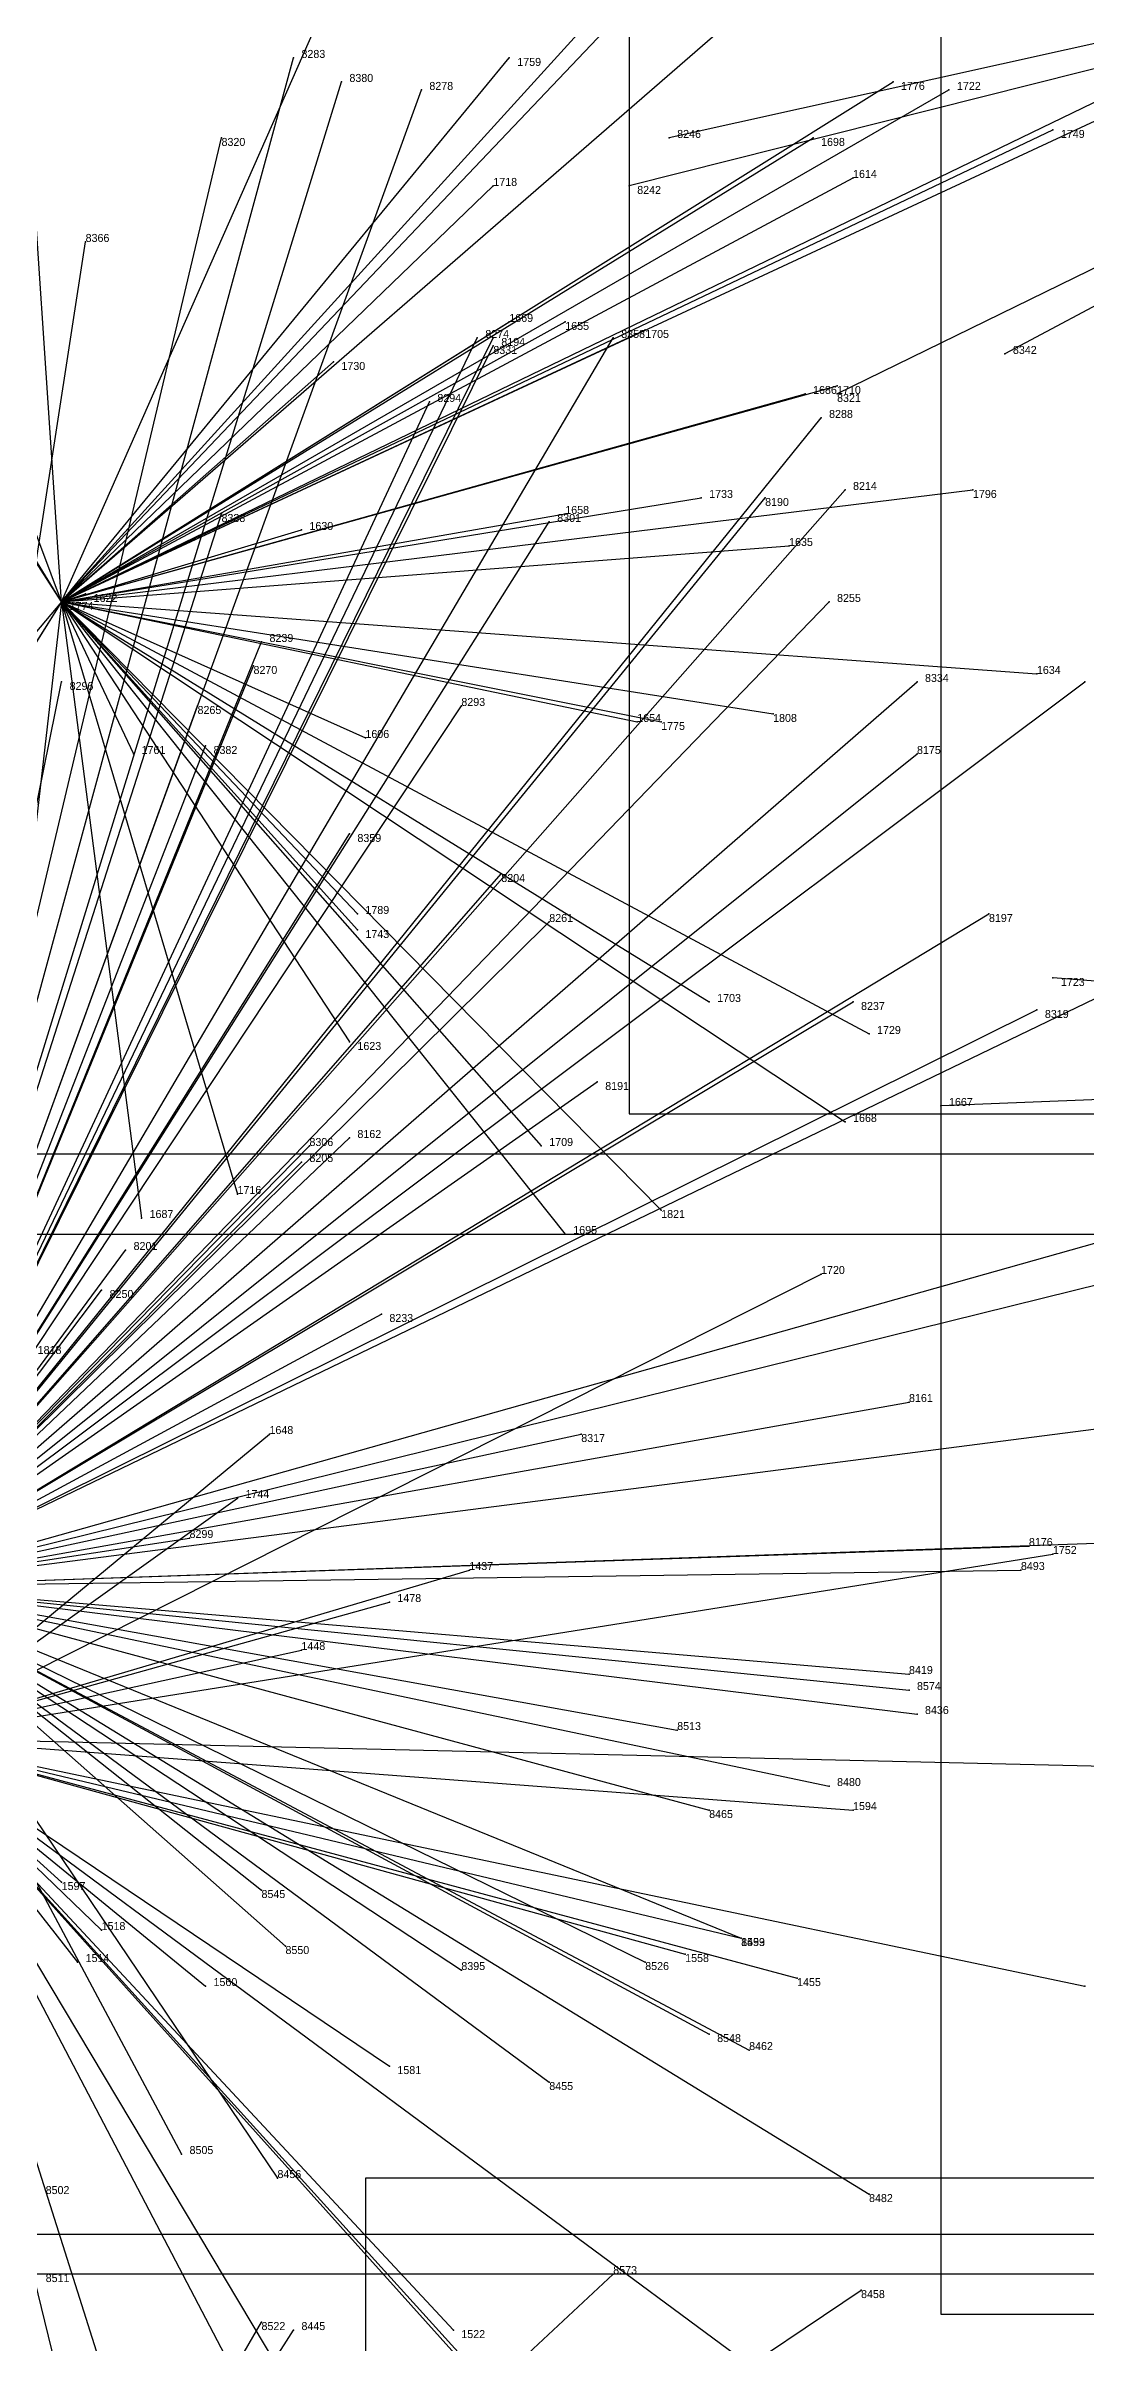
# Model space of a CAD drawing. Extents: x -0.07 to 1.1, y -0.07 to 1.1.
# Drawn here: x 0.114 to 0.244, y 0.4075 to 0.6945 of the extents above; entities that cross this region are included whole.
import ezdxf

# ---------------------------------------------------------------- set-up
doc = ezdxf.new("R2010")
doc.units = 0
for name, color, linetype in [('Clients', 3, 'CONTINUOUS'), ('Facilities', 3, 'CONTINUOUS'), ('Facilities_lines', 3, 'CONTINUOUS'), ('Min_max_boxes', 1, 'CONTINUOUS'), ('Normals', 1, 'CONTINUOUS'), ('Source_points', 5, 'CONTINUOUS'), ('Text', 3, 'CONTINUOUS')]:
    doc.layers.add(name, color=color, linetype=linetype)

msp = doc.modelspace()

# ---------------------------------------------------------------- linework, layer by layer
at = {"layer": 'Clients', "color": 5}
for p in [(0.145, 0.693, 1), (0.172, 0.693), (0.151, 0.69, 1), (0.161, 0.689, 1), (0.22, 0.69), (0.227, 0.689), (0.24, 0.684), (0.136, 0.683, 1), (0.192, 0.683, 1), (0.21, 0.683), (0.215, 0.678), (0.17, 0.677), (0.187, 0.677, 1), (0.119, 0.67, 1), (0.168, 0.658, 1), (0.17, 0.658, 1), (0.172, 0.66), (0.179, 0.66), (0.185, 0.658, 1), (0.189, 0.659), (0.15, 0.655), (0.17, 0.657, 1), (0.234, 0.656, 1), (0.213, 0.652), (0.162, 0.65, 1), (0.209, 0.651), (0.213, 0.651, 1), (0.211, 0.648, 1), (0.196, 0.638), (0.204, 0.638, 1), (0.214, 0.639, 1), (0.23, 0.639), (0.136, 0.636, 1), (0.177, 0.635, 1), (0.179, 0.636), (0.146, 0.634), (0.207, 0.632), (0.119, 0.626), (0.212, 0.625, 1), (0.141, 0.62, 1), (0.116, 0.615, 1), (0.14, 0.617, 1), (0.223, 0.615, 1), (0.238, 0.616), (0.244, 0.615, 1), (0.133, 0.612, 1), (0.166, 0.612, 1), (0.188, 0.61), (0.191, 0.61), (0.205, 0.611), (0.125, 0.606), (0.134, 0.607, 1), (0.154, 0.608), (0.223, 0.606, 1), (0.152, 0.596, 1), (0.171, 0.591, 1), (0.153, 0.586), (0.232, 0.586, 1), (0.153, 0.584), (0.177, 0.585, 1), (0.24, 0.578), (0.197, 0.575), (0.215, 0.575, 1), (0.238, 0.574, 1), (0.152, 0.57), (0.217, 0.571), (0.183, 0.565, 1), (0.214, 0.56), (0.226, 0.562), (0.147, 0.557, 1), (0.152, 0.558, 1), (0.176, 0.557), (0.146, 0.555, 1), (0.138, 0.551), (0.191, 0.549), (0.126, 0.548), (0.179, 0.546), (0.124, 0.544, 1), (0.211, 0.541), (0.121, 0.539, 1), (0.156, 0.536, 1), (0.222, 0.525, 1), (0.142, 0.521), (0.181, 0.521, 1), (0.138, 0.513), (0.132, 0.508, 1), (0.237, 0.507, 1), (0.24, 0.506), (0.167, 0.504), (0.236, 0.504, 1), (0.157, 0.5), (0.146, 0.494), (0.222, 0.491, 1), (0.222, 0.489, 1), (0.223, 0.486, 1), (0.193, 0.484, 1), (0.212, 0.477, 1), (0.197, 0.474, 1), (0.215, 0.474), (0.116, 0.465), (0.141, 0.464, 1), (0.121, 0.459), (0.144, 0.457, 1), (0.201, 0.458), (0.201, 0.458, 1), (0.118, 0.455), (0.166, 0.454, 1), (0.189, 0.455, 1), (0.194, 0.456), (0.134, 0.452), (0.208, 0.453), (0.244, 0.452), (0.197, 0.446, 1), (0.157, 0.442), (0.202, 0.444, 1), (0.177, 0.44, 1), (0.131, 0.431, 1), (0.143, 0.428, 1), (0.217, 0.426, 1), (0.185, 0.416, 1), (0.216, 0.414, 1), (0.141, 0.41, 1), (0.145, 0.409, 1), (0.165, 0.409)]:
    msp.add_point(p, dxfattribs=at)
at = {"layer": 'Facilities', "color": 3}
msp.add_point((0.116, 0.625), dxfattribs=at)
at = {"layer": 'Facilities_lines', "color": 3}
for p, q in [((0.35, 0.718, 1), (0.187, 0.677, 1)), ((0.35, 0.718, 1), (0.192, 0.683, 1)), ((0.35, 0.718, 1), (0.213, 0.651, 1)), ((0.35, 0.718, 1), (0.234, 0.656, 1)), ((0.116, 0.625), (0.194, 0.707)), ((0.116, 0.625), (0.186, 0.702)), ((0.116, 0.625), (0.15, 0.702)), ((0.116, 0.625), (0.111, 0.699)), ((0.116, 0.625), (0.269, 0.699)), ((0.116, 0.625), (0.199, 0.697)), ((0.093, 0.502, 1), (0.145, 0.693, 1)), ((0.116, 0.625), (0.172, 0.693)), ((0.116, 0.625), (0.26, 0.692)), ((0.093, 0.502, 1), (0.151, 0.69, 1)), ((0.093, 0.502, 1), (0.161, 0.689, 1)), ((0.116, 0.625), (0.22, 0.69)), ((0.116, 0.625), (0.227, 0.689)), ((0.116, 0.625), (0.24, 0.684)), ((0.093, 0.502, 1), (0.136, 0.683, 1)), ((0.116, 0.625), (0.21, 0.683)), ((0.116, 0.625), (0.215, 0.678)), ((0.116, 0.625), (0.17, 0.677)), ((0.116, 0.625), (0.087, 0.67)), ((0.093, 0.502, 1), (0.119, 0.67, 1)), ((0.093, 0.502, 1), (0.17, 0.658, 1)), ((0.093, 0.502, 1), (0.168, 0.658, 1)), ((0.093, 0.502, 1), (0.185, 0.658, 1)), ((0.116, 0.625), (0.095, 0.659)), ((0.116, 0.625), (0.179, 0.66)), ((0.116, 0.625), (0.172, 0.66)), ((0.116, 0.625), (0.189, 0.659)), ((0.093, 0.502, 1), (0.17, 0.657, 1)), ((0.116, 0.625), (0.104, 0.657)), ((0.116, 0.625), (0.15, 0.655)), ((0.116, 0.625), (0.213, 0.652)), ((0.093, 0.502, 1), (0.162, 0.65, 1)), ((0.116, 0.625), (0.209, 0.651)), ((0.093, 0.502, 1), (0.211, 0.648, 1)), ((0.093, 0.502, 1), (0.214, 0.639, 1)), ((0.093, 0.502, 1), (0.204, 0.638, 1)), ((0.116, 0.625), (0.23, 0.639)), ((0.116, 0.625), (0.196, 0.638)), ((0.093, 0.502, 1), (0.136, 0.636, 1)), ((0.093, 0.502, 1), (0.177, 0.635, 1)), ((0.116, 0.625), (0.179, 0.636)), ((0.116, 0.625), (0.146, 0.634)), ((0.116, 0.625), (0.207, 0.632)), ((0.116, 0.625), (0.119, 0.626)), ((0.116, 0.625), (0.077, 0.579)), ((0.116, 0.625), (0.078, 0.565)), ((0.116, 0.625), (0.087, 0.579)), ((0.093, 0.502, 1), (0.212, 0.625, 1)), ((0.116, 0.625), (0.108, 0.556)), ((0.116, 0.625), (0.154, 0.608)), ((0.116, 0.625), (0.152, 0.57)), ((0.116, 0.625), (0.238, 0.616)), ((0.116, 0.625), (0.188, 0.61)), ((0.116, 0.625), (0.214, 0.56)), ((0.116, 0.625), (0.126, 0.548)), ((0.116, 0.625), (0.179, 0.546)), ((0.116, 0.625), (0.197, 0.575)), ((0.116, 0.625), (0.176, 0.557)), ((0.116, 0.625), (0.138, 0.551)), ((0.116, 0.625), (0.217, 0.571)), ((0.116, 0.625), (0.153, 0.584)), ((0.116, 0.625), (0.125, 0.606)), ((0.116, 0.625), (0.191, 0.61)), ((0.116, 0.625), (0.153, 0.586)), ((0.116, 0.625), (0.205, 0.611)), ((0.116, 0.625), (0.191, 0.549)), ((0.093, 0.502, 1), (0.141, 0.62, 1)), ((0.093, 0.502, 1), (0.14, 0.617, 1)), ((0.093, 0.502, 1), (0.244, 0.615, 1)), ((0.093, 0.502, 1), (0.116, 0.615, 1)), ((0.093, 0.502, 1), (0.223, 0.615, 1)), ((0.093, 0.502, 1), (0.133, 0.612, 1)), ((0.093, 0.502, 1), (0.166, 0.612, 1)), ((0.093, 0.502, 1), (0.134, 0.607, 1)), ((0.093, 0.502, 1), (0.223, 0.606, 1)), ((0.093, 0.502, 1), (0.152, 0.596, 1)), ((0.093, 0.502, 1), (0.171, 0.591, 1)), ((0.093, 0.502, 1), (0.232, 0.586, 1)), ((0.093, 0.502, 1), (0.177, 0.585, 1)), ((0.093, 0.502, 1), (0.263, 0.584, 1)), ((0.374, 0.568), (0.24, 0.578)), ((0.093, 0.502, 1), (0.215, 0.575, 1)), ((0.093, 0.502, 1), (0.238, 0.574, 1)), ((0.374, 0.568), (0.226, 0.562)), ((0.093, 0.502, 1), (0.183, 0.565, 1)), ((0.093, 0.502, 1), (0.152, 0.558, 1)), ((0.093, 0.502, 1), (0.147, 0.557, 1)), ((0.093, 0.502, 1), (0.146, 0.555, 1)), ((0.093, 0.502, 1), (0.267, 0.551, 1)), ((0.093, 0.502, 1), (0.271, 0.546, 1)), ((0.093, 0.502, 1), (0.124, 0.544, 1)), ((0.096, 0.483), (0.211, 0.541)), ((0.093, 0.502, 1), (0.121, 0.539, 1)), ((0.093, 0.502, 1), (0.156, 0.536, 1)), ((0.093, 0.502, 1), (0.222, 0.525, 1)), ((0.093, 0.502, 1), (0.248, 0.522, 1)), ((0.093, 0.502, 1), (0.181, 0.521, 1)), ((0.096, 0.483), (0.142, 0.521)), ((0.096, 0.483), (0.138, 0.513)), ((0.093, 0.502, 1), (0.264, 0.508, 1)), ((0.093, 0.502, 1), (0.132, 0.508, 1)), ((0.093, 0.502, 1), (0.237, 0.507, 1)), ((0.096, 0.483), (0.24, 0.506)), ((0.093, 0.502, 1), (0.236, 0.504, 1)), ((0.096, 0.483), (0.167, 0.504)), ((0.093, 0.502, 1), (0.166, 0.454, 1)), ((0.093, 0.502, 1), (0.222, 0.491, 1)), ((0.093, 0.502, 1), (0.223, 0.486, 1)), ((0.093, 0.502, 1), (0.201, 0.458, 1)), ((0.093, 0.502, 1), (0.177, 0.44, 1)), ((0.093, 0.502, 1), (0.143, 0.428, 1)), ((0.093, 0.502, 1), (0.202, 0.444, 1)), ((0.093, 0.502, 1), (0.197, 0.474, 1)), ((0.093, 0.502, 1), (0.212, 0.477, 1)), ((0.093, 0.502, 1), (0.217, 0.426, 1)), ((0.093, 0.502, 1), (0.131, 0.431, 1)), ((0.093, 0.502, 1), (0.193, 0.484, 1)), ((0.093, 0.502, 1), (0.189, 0.455, 1)), ((0.093, 0.502, 1), (0.141, 0.464, 1)), ((0.093, 0.502, 1), (0.197, 0.446, 1)), ((0.093, 0.502, 1), (0.144, 0.457, 1)), ((0.093, 0.502, 1), (0.222, 0.489, 1)), ((0.096, 0.483), (0.157, 0.5)), ((0.096, 0.483), (0.146, 0.494)), ((0.096, 0.483), (0.267, 0.479)), ((0.096, 0.483), (0.167, 0.404)), ((0.096, 0.483), (0.15, 0.38)), ((0.096, 0.483), (0.208, 0.453)), ((0.096, 0.483), (0.16, 0.376)), ((0.096, 0.483), (0.118, 0.455)), ((0.096, 0.483), (0.121, 0.459)), ((0.096, 0.483), (0.165, 0.409)), ((0.096, 0.483), (0.174, 0.397)), ((0.096, 0.483), (0.194, 0.456)), ((0.096, 0.483), (0.134, 0.452)), ((0.096, 0.483), (0.244, 0.452)), ((0.096, 0.483), (0.207, 0.401)), ((0.096, 0.483), (0.12, 0.385)), ((0.096, 0.483), (0.157, 0.442)), ((0.096, 0.483), (0.143, 0.335)), ((0.096, 0.483), (0.215, 0.474)), ((0.096, 0.483), (0.116, 0.465)), ((0.096, 0.483), (0.201, 0.458)), ((0.097, 0.334, 1), (0.185, 0.416, 1)), ((0.097, 0.334, 1), (0.216, 0.414, 1)), ((0.097, 0.334, 1), (0.141, 0.41, 1)), ((0.097, 0.334, 1), (0.145, 0.409, 1))]:
    msp.add_line(p, q, dxfattribs=at)
at = {"layer": 'Min_max_boxes', "color": 1}
for p, q in [((0.187, 0.934, 1), (0.187, 0.561, 1)), ((0.187, 0.934, 1), (0.187, 0.561, 1)), ((0.226, 0.756), (0.226, 0.411)), ((0.226, 0.756), (0.226, 0.411)), ((0.187, 0.561, 1), (0.539, 0.561, 1)), ((0.187, 0.561, 1), (0.539, 0.561, 1)), ((0.187, 0.561, 1), (0.187, 0.561, 1)), ((0.267, 0.556), (0.053, 0.556)), ((0.267, 0.556), (0.053, 0.556)), ((0.077, 0.546), (0.269, 0.546)), ((0.077, 0.546), (0.269, 0.546)), ((0.57, 0.428), (0.154, 0.428)), ((0.154, 0.428), (0.154, 0.185)), ((0.57, 0.428), (0.154, 0.428)), ((0.154, 0.428), (0.154, 0.185)), ((0.154, 0.428), (0.154, 0.428)), ((0.063, 0.421, 1), (0.271, 0.421, 1)), ((0.063, 0.421, 1), (0.271, 0.421, 1)), ((0.275, 0.416, 1), (0.073, 0.416, 1)), ((0.275, 0.416, 1), (0.073, 0.416, 1)), ((0.226, 0.411), (0.542, 0.411)), ((0.226, 0.411), (0.542, 0.411)), ((0.226, 0.411), (0.226, 0.411))]:
    msp.add_line(p, q, dxfattribs=at)
at = {"layer": 'Normals', "color": 1}
for p, q in [((0.145, 0.693, 1), (0.145, 0.693, 1.1)), ((0.172, 0.693), (0.172, 0.693, 0.1)), ((0.151, 0.69, 1), (0.151, 0.69, 1.1)), ((0.161, 0.689, 1), (0.161, 0.689, 1.1)), ((0.22, 0.69), (0.22, 0.69, 0.1)), ((0.227, 0.689), (0.227, 0.689, 0.1)), ((0.24, 0.684), (0.24, 0.684, 0.1)), ((0.136, 0.683, 1), (0.136, 0.683, 1.1)), ((0.192, 0.683, 1), (0.192, 0.683, 1.1)), ((0.21, 0.683), (0.21, 0.683, 0.1)), ((0.215, 0.678), (0.215, 0.678, 0.1)), ((0.17, 0.677), (0.17, 0.677, 0.1)), ((0.187, 0.677, 1), (0.187, 0.677, 1.1)), ((0.119, 0.67, 1), (0.119, 0.67, 1.1)), ((0.168, 0.658, 1), (0.168, 0.658, 1.1)), ((0.17, 0.658, 1), (0.17, 0.658, 1.1)), ((0.172, 0.66), (0.172, 0.66, 0.1)), ((0.179, 0.66), (0.179, 0.66, 0.1)), ((0.185, 0.658, 1), (0.185, 0.658, 1.1)), ((0.189, 0.659), (0.189, 0.659, 0.1)), ((0.15, 0.655), (0.15, 0.655, 0.1)), ((0.17, 0.657, 1), (0.17, 0.657, 1.1)), ((0.234, 0.656, 1), (0.234, 0.656, 1.1)), ((0.213, 0.652), (0.213, 0.652, 0.1)), ((0.162, 0.65, 1), (0.162, 0.65, 1.1)), ((0.209, 0.651), (0.209, 0.651, 0.1)), ((0.213, 0.651, 1), (0.213, 0.651, 1.1)), ((0.211, 0.648, 1), (0.211, 0.648, 1.1)), ((0.196, 0.638), (0.196, 0.638, 0.1)), ((0.204, 0.638, 1), (0.204, 0.638, 1.1)), ((0.214, 0.639, 1), (0.214, 0.639, 1.1)), ((0.23, 0.639), (0.23, 0.639, 0.1)), ((0.136, 0.636, 1), (0.136, 0.636, 1.1)), ((0.177, 0.635, 1), (0.177, 0.635, 1.1)), ((0.179, 0.636), (0.179, 0.636, 0.1)), ((0.146, 0.634), (0.146, 0.634, 0.1)), ((0.207, 0.632), (0.207, 0.632, 0.1)), ((0.119, 0.626), (0.119, 0.626, 0.1)), ((0.116, 0.625), (0.116, 0.625, 0.1)), ((0.212, 0.625, 1), (0.212, 0.625, 1.1)), ((0.141, 0.62, 1), (0.141, 0.62, 1.1)), ((0.116, 0.615, 1), (0.116, 0.615, 1.1)), ((0.14, 0.617, 1), (0.14, 0.617, 1.1)), ((0.223, 0.615, 1), (0.223, 0.615, 1.1)), ((0.238, 0.616), (0.238, 0.616, 0.1)), ((0.244, 0.615, 1), (0.244, 0.615, 1.1)), ((0.133, 0.612, 1), (0.133, 0.612, 1.1)), ((0.166, 0.612, 1), (0.166, 0.612, 1.1)), ((0.188, 0.61), (0.188, 0.61, 0.1)), ((0.191, 0.61), (0.191, 0.61, 0.1)), ((0.205, 0.611), (0.205, 0.611, 0.1)), ((0.125, 0.606), (0.125, 0.606, 0.1)), ((0.134, 0.607, 1), (0.134, 0.607, 1.1)), ((0.154, 0.608), (0.154, 0.608, 0.1)), ((0.223, 0.606, 1), (0.223, 0.606, 1.1)), ((0.152, 0.596, 1), (0.152, 0.596, 1.1)), ((0.171, 0.591, 1), (0.171, 0.591, 1.1)), ((0.153, 0.586), (0.153, 0.586, 0.1)), ((0.232, 0.586, 1), (0.232, 0.586, 1.1)), ((0.153, 0.584), (0.153, 0.584, 0.1)), ((0.177, 0.585, 1), (0.177, 0.585, 1.1)), ((0.24, 0.578), (0.24, 0.578, 0.1)), ((0.197, 0.575), (0.197, 0.575, 0.1)), ((0.215, 0.575, 1), (0.215, 0.575, 1.1)), ((0.238, 0.574, 1), (0.238, 0.574, 1.1)), ((0.152, 0.57), (0.152, 0.57, 0.1)), ((0.217, 0.571), (0.217, 0.571, 0.1)), ((0.183, 0.565, 1), (0.183, 0.565, 1.1)), ((0.214, 0.56), (0.214, 0.56, 0.1)), ((0.226, 0.562), (0.226, 0.562, 0.1)), ((0.147, 0.557, 1), (0.147, 0.557, 1.1)), ((0.152, 0.558, 1), (0.152, 0.558, 1.1)), ((0.176, 0.557), (0.176, 0.557, 0.1)), ((0.146, 0.555, 1), (0.146, 0.555, 1.1)), ((0.138, 0.551), (0.138, 0.551, 0.1)), ((0.191, 0.549), (0.191, 0.549, 0.1)), ((0.126, 0.548), (0.126, 0.548, 0.1)), ((0.179, 0.546), (0.179, 0.546, 0.1)), ((0.124, 0.544, 1), (0.124, 0.544, 1.1)), ((0.211, 0.541), (0.211, 0.541, 0.1)), ((0.121, 0.539, 1), (0.121, 0.539, 1.1)), ((0.156, 0.536, 1), (0.156, 0.536, 1.1)), ((0.222, 0.525, 1), (0.222, 0.525, 1.1)), ((0.142, 0.521), (0.142, 0.521, 0.1)), ((0.181, 0.521, 1), (0.181, 0.521, 1.1)), ((0.138, 0.513), (0.138, 0.513, 0.1)), ((0.132, 0.508, 1), (0.132, 0.508, 1.1)), ((0.237, 0.507, 1), (0.237, 0.507, 1.1)), ((0.24, 0.506), (0.24, 0.506, 0.1)), ((0.167, 0.504), (0.167, 0.504, 0.1)), ((0.236, 0.504, 1), (0.236, 0.504, 1.1)), ((0.157, 0.5), (0.157, 0.5, 0.1)), ((0.146, 0.494), (0.146, 0.494, 0.1)), ((0.222, 0.491, 1), (0.222, 0.491, 1.1)), ((0.222, 0.489, 1), (0.222, 0.489, 1.1)), ((0.223, 0.486, 1), (0.223, 0.486, 1.1)), ((0.193, 0.484, 1), (0.193, 0.484, 1.1)), ((0.212, 0.477, 1), (0.212, 0.477, 1.1)), ((0.197, 0.474, 1), (0.197, 0.474, 1.1)), ((0.215, 0.474), (0.215, 0.474, 0.1)), ((0.116, 0.465), (0.116, 0.465, 0.1)), ((0.141, 0.464, 1), (0.141, 0.464, 1.1)), ((0.121, 0.459), (0.121, 0.459, 0.1)), ((0.144, 0.457, 1), (0.144, 0.457, 1.1)), ((0.201, 0.458), (0.201, 0.458, 0.1)), ((0.201, 0.458, 1), (0.201, 0.458, 1.1)), ((0.118, 0.455), (0.118, 0.455, 0.1)), ((0.166, 0.454, 1), (0.166, 0.454, 1.1)), ((0.189, 0.455, 1), (0.189, 0.455, 1.1)), ((0.194, 0.456), (0.194, 0.456, 0.1)), ((0.134, 0.452), (0.134, 0.452, 0.1)), ((0.208, 0.453), (0.208, 0.453, 0.1)), ((0.244, 0.452), (0.244, 0.452, 0.1)), ((0.197, 0.446, 1), (0.197, 0.446, 1.1)), ((0.157, 0.442), (0.157, 0.442, 0.1)), ((0.202, 0.444, 1), (0.202, 0.444, 1.1)), ((0.177, 0.44, 1), (0.177, 0.44, 1.1)), ((0.131, 0.431, 1), (0.131, 0.431, 1.1)), ((0.143, 0.428, 1), (0.143, 0.428, 1.1)), ((0.217, 0.426, 1), (0.217, 0.426, 1.1)), ((0.185, 0.416, 1), (0.185, 0.416, 1.1)), ((0.216, 0.414, 1), (0.216, 0.414, 1.1)), ((0.141, 0.41, 1), (0.141, 0.41, 1.1)), ((0.145, 0.409, 1), (0.145, 0.409, 1.1)), ((0.165, 0.409), (0.165, 0.409, 0.1))]:
    msp.add_line(p, q, dxfattribs=at)
at = {"layer": 'Source_points', "color": 5}
for p in [(0.145, 0.693, 1), (0.172, 0.693), (0.151, 0.69, 1), (0.161, 0.689, 1), (0.22, 0.69), (0.227, 0.689), (0.24, 0.684), (0.136, 0.683, 1), (0.192, 0.683, 1), (0.21, 0.683), (0.215, 0.678), (0.17, 0.677), (0.187, 0.677, 1), (0.119, 0.67, 1), (0.168, 0.658, 1), (0.17, 0.658, 1), (0.172, 0.66), (0.179, 0.66), (0.185, 0.658, 1), (0.189, 0.659), (0.15, 0.655), (0.17, 0.657, 1), (0.234, 0.656, 1), (0.213, 0.652), (0.162, 0.65, 1), (0.209, 0.651), (0.213, 0.651, 1), (0.211, 0.648, 1), (0.196, 0.638), (0.204, 0.638, 1), (0.214, 0.639, 1), (0.23, 0.639), (0.136, 0.636, 1), (0.177, 0.635, 1), (0.179, 0.636), (0.146, 0.634), (0.207, 0.632), (0.119, 0.626), (0.116, 0.625), (0.212, 0.625, 1), (0.141, 0.62, 1), (0.116, 0.615, 1), (0.14, 0.617, 1), (0.223, 0.615, 1), (0.238, 0.616), (0.244, 0.615, 1), (0.133, 0.612, 1), (0.166, 0.612, 1), (0.188, 0.61), (0.191, 0.61), (0.205, 0.611), (0.125, 0.606), (0.134, 0.607, 1), (0.154, 0.608), (0.223, 0.606, 1), (0.152, 0.596, 1), (0.171, 0.591, 1), (0.153, 0.586), (0.232, 0.586, 1), (0.153, 0.584), (0.177, 0.585, 1), (0.24, 0.578), (0.197, 0.575), (0.215, 0.575, 1), (0.238, 0.574, 1), (0.152, 0.57), (0.217, 0.571), (0.183, 0.565, 1), (0.214, 0.56), (0.226, 0.562), (0.147, 0.557, 1), (0.152, 0.558, 1), (0.176, 0.557), (0.146, 0.555, 1), (0.138, 0.551), (0.191, 0.549), (0.126, 0.548), (0.179, 0.546), (0.124, 0.544, 1), (0.211, 0.541), (0.121, 0.539, 1), (0.156, 0.536, 1), (0.222, 0.525, 1), (0.142, 0.521), (0.181, 0.521, 1), (0.138, 0.513), (0.132, 0.508, 1), (0.237, 0.507, 1), (0.24, 0.506), (0.167, 0.504), (0.236, 0.504, 1), (0.157, 0.5), (0.146, 0.494), (0.222, 0.491, 1), (0.222, 0.489, 1), (0.223, 0.486, 1), (0.193, 0.484, 1), (0.212, 0.477, 1), (0.197, 0.474, 1), (0.215, 0.474), (0.116, 0.465), (0.141, 0.464, 1), (0.121, 0.459), (0.144, 0.457, 1), (0.201, 0.458), (0.201, 0.458, 1), (0.118, 0.455), (0.166, 0.454, 1), (0.189, 0.455, 1), (0.194, 0.456), (0.134, 0.452), (0.208, 0.453), (0.244, 0.452), (0.197, 0.446, 1), (0.157, 0.442), (0.202, 0.444, 1), (0.177, 0.44, 1), (0.131, 0.431, 1), (0.143, 0.428, 1), (0.217, 0.426, 1), (0.185, 0.416, 1), (0.216, 0.414, 1), (0.141, 0.41, 1), (0.145, 0.409, 1), (0.165, 0.409)]:
    msp.add_point(p, dxfattribs=at)

# ---------------------------------------------------------------- texts
at = {"layer": 'Text', "color": 3}
for s, p in [('8283', (0.146, 0.693, 1)), ('1759', (0.173, 0.692)), ('8380', (0.152, 0.69, 1)), ('8278', (0.162, 0.689, 1)), ('1776', (0.221, 0.689)), ('1722', (0.228, 0.689)), ('8246', (0.193, 0.683, 1)), ('1749', (0.241, 0.683)), ('8320', (0.136, 0.682, 1)), ('1698', (0.211, 0.682)), ('1718', (0.17, 0.677)), ('1614', (0.215, 0.678)), ('8242', (0.188, 0.676, 1)), ('8366', (0.119, 0.67, 1)), ('1669', (0.172, 0.66)), ('8274', (0.169, 0.658, 1)), ('8194', (0.171, 0.657, 1)), ('1655', (0.179, 0.659)), ('8358', (0.186, 0.658, 1)), ('1705', (0.189, 0.658)), ('1730', (0.151, 0.654)), ('8331', (0.17, 0.656, 1)), ('8342', (0.235, 0.656, 1)), ('1686', (0.21, 0.651)), ('1710', (0.213, 0.651)), ('8294', (0.163, 0.65, 1)), ('8288', (0.212, 0.648, 1)), ('8321', (0.213, 0.65, 1)), ('8214', (0.215, 0.639, 1)), ('1733', (0.197, 0.638)), ('8190', (0.204, 0.637, 1)), ('1796', (0.23, 0.638)), ('8338', (0.136, 0.635, 1)), ('1630', (0.147, 0.634)), ('8301', (0.178, 0.635, 1)), ('1658', (0.179, 0.636)), ('1635', (0.207, 0.632)), ('1622', (0.12, 0.625)), ('8255', (0.213, 0.625, 1)), ('1774', (0.117, 0.624)), ('8239', (0.142, 0.62, 1)), ('8296', (0.117, 0.614, 1)), ('8270', (0.14, 0.616, 1)), ('8334', (0.224, 0.615, 1)), ('1634', (0.238, 0.616)), ('8265', (0.133, 0.611, 1)), ('8293', (0.166, 0.612, 1)), ('1606', (0.154, 0.608)), ('1654', (0.188, 0.61)), ('1775', (0.191, 0.609)), ('1808', (0.205, 0.61)), ('1761', (0.126, 0.606)), ('8382', (0.135, 0.606, 1)), ('8175', (0.223, 0.606, 1)), ('8359', (0.153, 0.595, 1)), ('8204', (0.171, 0.59, 1)), ('1789', (0.154, 0.586)), ('8261', (0.177, 0.585, 1)), ('8197', (0.232, 0.585, 1)), ('1743', (0.154, 0.583)), ('1723', (0.241, 0.577)), ('1703', (0.198, 0.575)), ('8237', (0.216, 0.574, 1)), ('8319', (0.239, 0.573, 1)), ('1729', (0.218, 0.571)), ('1623', (0.153, 0.569)), ('8191', (0.184, 0.564, 1)), ('1667', (0.227, 0.562)), ('1668', (0.215, 0.56)), ('8306', (0.147, 0.557, 1)), ('8162', (0.153, 0.558, 1)), ('1709', (0.177, 0.557)), ('8205', (0.147, 0.555, 1)), ('1716', (0.138, 0.551)), ('1687', (0.127, 0.548)), ('1821', (0.191, 0.548)), ('1695', (0.18, 0.546)), ('8201', (0.125, 0.544, 1)), ('1720', (0.211, 0.541)), ('8250', (0.122, 0.538, 1)), ('8233', (0.157, 0.535, 1)), ('1818', (0.113, 0.531)), ('8161', (0.222, 0.525, 1)), ('1648', (0.142, 0.521)), ('8317', (0.181, 0.52, 1)), ('1744', (0.139, 0.513)), ('8299', (0.132, 0.508, 1)), ('8176', (0.237, 0.507, 1)), ('1752', (0.24, 0.506)), ('1437', (0.167, 0.504)), ('8493', (0.236, 0.504, 1)), ('1478', (0.158, 0.5)), ('1448', (0.146, 0.494)), ('8419', (0.222, 0.491, 1)), ('8574', (0.223, 0.489, 1)), ('8436', (0.224, 0.486, 1)), ('8513', (0.193, 0.484, 1)), ('8480', (0.213, 0.477, 1)), ('8465', (0.197, 0.473, 1)), ('1594', (0.215, 0.474)), ('1597', (0.116, 0.464)), ('8545', (0.141, 0.463, 1)), ('1518', (0.121, 0.459)), ('8550', (0.144, 0.456, 1)), ('8453', (0.201, 0.457, 1)), ('1599', (0.201, 0.457)), ('1514', (0.119, 0.455)), ('8395', (0.166, 0.454, 1)), ('8526', (0.189, 0.454, 1)), ('1558', (0.194, 0.455)), ('1560', (0.135, 0.452)), ('1455', (0.208, 0.452)), ('8548', (0.198, 0.445, 1)), ('8462', (0.202, 0.444, 1)), ('1581', (0.158, 0.441)), ('8455', (0.177, 0.439, 1)), ('8505', (0.132, 0.431, 1)), ('8456', (0.143, 0.428, 1)), ('8502', (0.114, 0.426, 1)), ('8482', (0.217, 0.425, 1)), ('8573', (0.185, 0.416, 1)), ('8511', (0.114, 0.415, 1)), ('8458', (0.216, 0.413, 1)), ('8522', (0.141, 0.409, 1)), ('8445', (0.146, 0.409, 1)), ('1522', (0.166, 0.408))]:
    msp.add_text(s, height=0.001, dxfattribs=at).set_placement(p)

doc.saveas('drawing.dxf')
